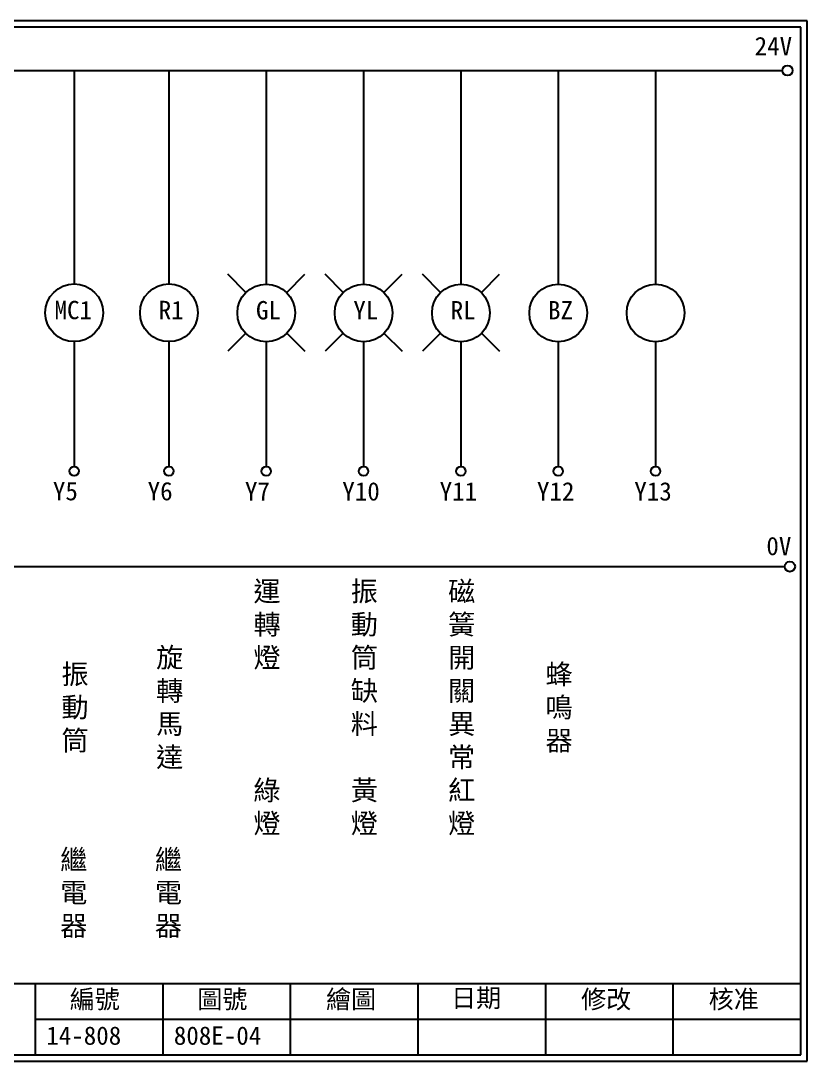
# Model space of a CAD drawing. Extents: x 926 to 1213, y 3 to 207.
# Drawn here: x 1058.6 to 1212.7, y 3 to 207 of the extents above; entities that cross this region are included whole.
import ezdxf

# ---------------------------------------------------------------- set-up
doc = ezdxf.new("R2010")
doc.units = 0
doc.layers.get('0').update_dxf_attribs({"linetype": 'CONTINUOUS'})
doc.layers.add('圖框層', color=7, linetype='CONTINUOUS')
doc.layers.add('標尺寸層', color=3, linetype='CONTINUOUS')
doc.styles.add('CNS', font='romanc.shx', dxfattribs={"bigfont": 'chineset.shx'})
doc.styles.add('STSL', font='KAIU.TTF')

msp = doc.modelspace()

# ---------------------------------------------------------------- linework, layer by layer
for centre in [(1208.88, 197.22), (1209.36, 99.96)]:
    msp.add_circle(centre, 1)
at = {"layer": '圖框層', "color": 7}
for p, q in [((1212.74, 206.97), (925.74, 206.97)), ((1212.74, 3), (1212.74, 206.97)), ((1211.49, 205.72), (926.99, 205.72)), ((1211.49, 4.25), (1211.49, 205.72)), ((926.99, 18.25), (1211.49, 18.25)), ((1061.49, 4.25), (1061.49, 18.25)), ((1086.49, 4.25), (1086.49, 18.25)), ((1111.49, 4.25), (1111.49, 18.25)), ((1136.49, 4.25), (1136.49, 18.25)), ((1161.49, 4.25), (1161.49, 18.25)), ((1186.49, 4.25), (1186.49, 18.25)), ((1061.49, 11.25), (1211.49, 11.25)), ((926.99, 4.25), (1211.49, 4.25)), ((925.74, 3), (1212.74, 3))]:
    msp.add_line(p, q, dxfattribs=at)
at = {"layer": '標尺寸層', "color": 7}
for p, q in [((930.28, 197.22), (1207.88, 197.22)), ((1069.08, 197.22), (1069.08, 155.39)), ((1087.65, 197.22), (1087.65, 155.39)), ((1106.72, 197.19), (1106.72, 155.36)), ((1125.8, 197.19), (1125.8, 155.36)), ((1144.88, 197.19), (1144.88, 155.36)), ((1163.95, 197.19), (1163.95, 155.36)), ((1183.03, 197.19), (1183.03, 155.36)), ((1102.72, 153.73), (1099.18, 157.27)), ((1110.73, 153.73), (1114.26, 157.27)), ((1121.79, 153.73), (1118.26, 157.27)), ((1129.8, 153.73), (1133.34, 157.27)), ((1140.87, 153.73), (1137.34, 157.27)), ((1148.88, 153.73), (1152.42, 157.27)), ((1102.72, 145.73), (1099.18, 142.19)), ((1110.73, 145.73), (1114.26, 142.19)), ((1121.79, 145.73), (1118.26, 142.19)), ((1129.8, 145.73), (1133.34, 142.19)), ((1140.87, 145.73), (1137.34, 142.19)), ((1148.88, 145.73), (1152.42, 142.19)), ((1069.08, 144.07), (1069.08, 119.62)), ((1087.65, 144.07), (1087.65, 119.62)), ((1106.72, 144.03), (1106.72, 119.58)), ((1125.8, 144.03), (1125.8, 119.58)), ((1144.88, 144.03), (1144.88, 119.58)), ((1163.95, 144.03), (1163.95, 119.58)), ((1183.03, 144.03), (1183.03, 119.58)), ((930.49, 99.96), (1208.36, 99.96))]:
    msp.add_line(p, q, dxfattribs=at)
for centre, radius in [((1069.08, 149.73), 5.66), ((1087.65, 149.73), 5.66), ((1106.72, 149.69), 5.66), ((1125.8, 149.69), 5.66), ((1144.88, 149.69), 5.66), ((1163.95, 149.69), 5.66), ((1183.03, 149.69), 5.66), ((1069.08, 118.7), 0.92), ((1087.65, 118.7), 0.92), ((1106.72, 118.66), 0.92), ((1125.8, 118.66), 0.92), ((1144.88, 118.66), 0.92), ((1163.95, 118.66), 0.92), ((1183.03, 118.66), 0.92)]:
    msp.add_circle(centre, radius, dxfattribs=at)

# ---------------------------------------------------------------- texts
at = {"layer": '圖框層', "color": 4, "style": 'STSL'}
for s, p in [('24V', (1202.44, 200.22)), ('MC1', (1065.23, 148.47)), ('R1', (1085.64, 148.47)), ('GL', (1104.72, 148.43)), ('YL', (1123.79, 148.43)), ('RL', (1142.87, 148.43)), ('BZ', (1161.95, 148.43)), ('Y5', (1064.91, 112.96)), ('Y6', (1083.48, 112.96)), ('Y7', (1102.55, 112.92)), ('Y10', (1121.63, 112.92)), ('Y11', (1140.71, 112.92)), ('Y12', (1159.78, 112.92)), ('Y13', (1178.86, 112.92)), ('0V', (1204.74, 102.2)), ('編號', (1068.21, 13.34)), ('圖號', (1093.21, 13.34)), ('繪圖', (1118.44, 13.34)), ('日期', (1142.96, 13.59)), ('修改', (1168.44, 13.34)), ('核准', (1193.44, 13.34)), ('14-808', (1063.61, 6.22)), ('808E-04', (1088.61, 6.22))]:
    msp.add_text(s, height=3.6, dxfattribs=at).set_placement(p)
at = {"layer": '標尺寸層', "color": 7, "char_height": 3.9, "attachment_point": 5, "style": 'CNS'}
for s, insert, width in [('{\\fDFKai-SB|b0|i0|c136|p65;運轉燈\\P\\P\\P\\P綠燈}', (1106.88, 72.17), 2.8481), ('{\\fDFKai-SB|b0|i0|c136|p65;振動筒缺料\\P\\P黃燈}', (1125.95, 72.17), 2.8481), ('{\\fDFKai-SB|b0|i0|c136|p65;磁\\P簧開關異常\\P紅燈}', (1145.03, 72.17), 2.8481), ('{\\fDFKai-SB|b0|i0|c136|p65;旋轉馬達}', (1087.8, 72.17), 2.8481), ('{\\fDFKai-SB|b0|i0|c136|p65;振動筒}', (1069.24, 72.17), 2.8481), ('{\\fDFKai-SB|b0|i0|c136|p65;蜂鳴器}', (1164.11, 72.17), 2.8481), ('{\\fDFKai-SB|b0|i0|c136|p65;繼電器}', (1069, 35.84), 8.6627), ('{\\fDFKai-SB|b0|i0|c136|p65;繼電器}', (1087.56, 35.84), 8.6627)]:
    msp.add_mtext(s, dxfattribs=dict(at, insert=insert, width=width))

doc.saveas('drawing.dxf')
